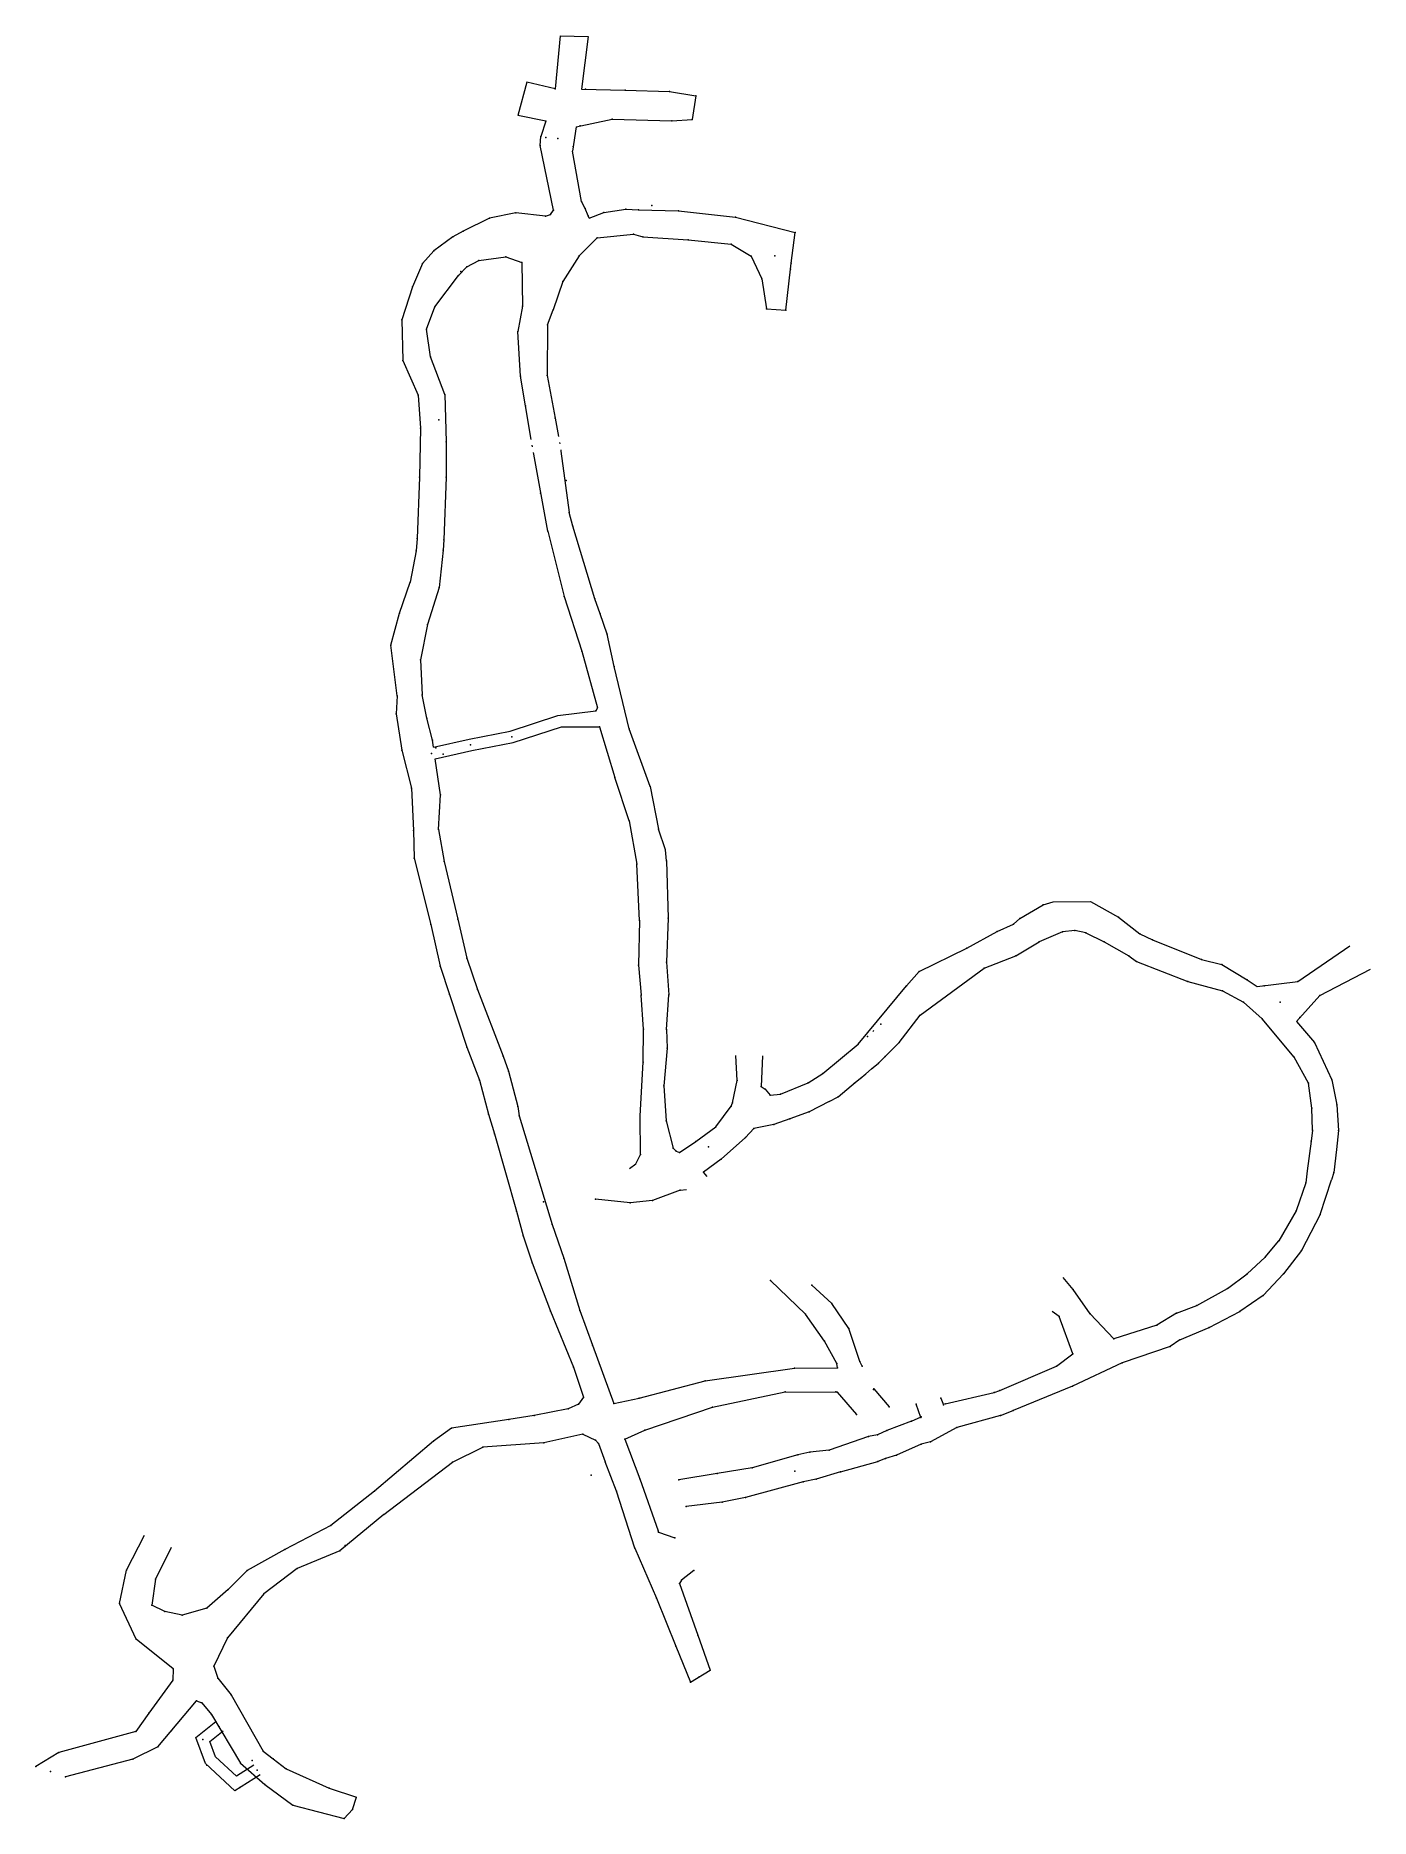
# Model space of a CAD drawing. Header units: millimetres. Extents: x 649692 to 649863, y 4147071 to 4147300.
import ezdxf

# ---------------------------------------------------------------- set-up
doc = ezdxf.new("R2010")
doc.units = ezdxf.units.MM
doc.header["$PDSIZE"] = -3
for name, color, linetype, lineweight in [('2614', 6, 'Continuous', 0), ('2630', 5, 'Continuous', 0), ('2635', 3, 'Continuous', 0), ('FERE', 5, 'Continuous', 0), ('INIT_COORD', 5, 'Continuous', 0)]:
    doc.layers.add(name, color=color, linetype=linetype, lineweight=lineweight)

msp = doc.modelspace()

# ---------------------------------------------------------------- linework, layer by layer
at = {"layer": '2614', "lineweight": 0}
for p, q in [((649746.98, 4147274.68, 2636.19), (649745.64, 4147273.97, 2636.04)), ((649750.34, 4147276.35, 2636.5), (649746.98, 4147274.68, 2636.19)), ((649745.64, 4147273.97, 2636.04), (649743.21, 4147272.16, 2635.64)), ((649741.74, 4147270.52, 2635.34), (649740.49, 4147267.55, 2635.11)), ((649743.21, 4147272.16, 2635.64), (649741.74, 4147270.52, 2635.34)), ((649746.37, 4147268.99, 2635.6), (649747.43, 4147270.09, 2635.9)), ((649747.43, 4147270.09, 2635.9), (649748.97, 4147270.93, 2636.19)), ((649748.97, 4147270.93, 2636.19), (649752.42, 4147271.37, 2636.58)), ((649743.32, 4147264.98, 2634.85), (649746.37, 4147268.99, 2635.6)), ((649740.49, 4147267.55, 2635.11), (649739.09, 4147263.34, 2634.73)), ((649739.09, 4147263.34, 2634.73), (649739.22, 4147258.12, 2634.14)), ((649742.25, 4147262.11, 2634.66), (649743.32, 4147264.98, 2634.85)), ((649742.78, 4147258.58, 2634.13), (649742.25, 4147262.11, 2634.66)), ((649739.22, 4147258.12, 2634.14), (649741.21, 4147253.67, 2633.52)), ((649744.63, 4147253.74, 2633.61), (649742.78, 4147258.58, 2634.13)), ((649741.36, 4147243.19, 2632.4), (649741.07, 4147235.31, 2630.73)), ((649744.78, 4147243.18, 2632.04), (649744.49, 4147235.15, 2630.79)), ((649740.93, 4147233.75, 2630.46), (649740.17, 4147229.73, 2630.03)), ((649741.07, 4147235.31, 2630.73), (649740.93, 4147233.75, 2630.46)), ((649744.41, 4147233.84, 2630.39), (649743.88, 4147229.05, 2629.68)), ((649744.49, 4147235.15, 2630.79), (649744.41, 4147233.84, 2630.39)), ((649738.82, 4147225.75, 2629.1), (649740.17, 4147229.73, 2630.03)), ((649743.88, 4147229.05, 2629.68), (649742.38, 4147224.32, 2628.64)), ((649737.68, 4147221.64, 2628.92), (649738.82, 4147225.75, 2629.1)), ((649742.38, 4147224.32, 2628.64), (649741.5, 4147219.77, 2627.86)), ((649738.49, 4147215.18, 2627.38), (649737.68, 4147221.64, 2628.92)), ((649741.5, 4147219.77, 2627.86), (649741.73, 4147215.31, 2627.33)), ((649742.3, 4147212.33, 2626.88), (649741.73, 4147215.31, 2627.33)), ((649738.49, 4147215.18, 2627.38), (649738.4, 4147212.86, 2626.92)), ((649738.4, 4147212.86, 2626.92), (649739.12, 4147208.21, 2626.73)), ((649743.04, 4147209.51, 2626.63), (649742.3, 4147212.33, 2626.88)), ((649743.17, 4147208.61, 2626.23), (649743.04, 4147209.51, 2626.63)), ((649739.12, 4147208.21, 2626.73), (649740.34, 4147203.35, 2625.76)), ((649744.05, 4147202.51, 2625.65), (649743.39, 4147207.12, 2625.98)), ((649740.34, 4147203.35, 2625.76), (649740.6, 4147197.92, 2625.12)), ((649743.8, 4147198.04, 2625.04), (649744.05, 4147202.51, 2625.65)), ((649740.6, 4147197.92, 2625.12), (649740.67, 4147194.39, 2624.33)), ((649743.8, 4147198.04, 2625.04), (649744.51, 4147193.95, 2624.13)), ((649744.51, 4147193.95, 2624.13), (649746.26, 4147186.58, 2622.78)), ((649744.03, 4147180.54, 2622.22), (649745.22, 4147176.94, 2621.65)), ((649745.22, 4147176.94, 2621.65), (649747.45, 4147170.16, 2620.7)), ((649747.45, 4147170.16, 2620.7), (649749.05, 4147165.97, 2619.57)), ((649749.05, 4147165.97, 2619.57), (649750.19, 4147161.61, 2619.03)), ((649750.19, 4147161.61, 2619.03), (649750.98, 4147159.06, 2618.53)), ((649750.98, 4147159.06, 2618.53), (649753.81, 4147149.19, 2617.5)), ((649753.81, 4147149.19, 2617.5), (649754.65, 4147146.01, 2617.36)), ((649754.65, 4147146.01, 2617.36), (649755.81, 4147142.56, 2617)), ((649755.81, 4147142.56, 2617), (649758.14, 4147136.36, 2616.21)), ((649703.85, 4147103.19, 2604.81), (649706.16, 4147107.68, 2604.5)), ((649709.56, 4147106.12, 2604.57), (649707.56, 4147102.06, 2604.95)), ((649707.56, 4147102.06, 2604.95), (649707.08, 4147098.72, 2605.28)), ((649716.86, 4147100.71, 2607.37), (649719.32, 4147103.18, 2607.86)), ((649776.5, 4147103.15, 2611.41), (649774.92, 4147101.93, 2611.39)), ((649721.44, 4147100.17, 2607.84), (649716.78, 4147094.55, 2608.68)), ((649708.75, 4147097.93, 2605.66), (649707.08, 4147098.72, 2605.28)), ((649708.75, 4147097.93, 2605.66), (649707.08, 4147098.72, 2605.28)), ((649710.98, 4147097.46, 2606.18), (649708.75, 4147097.93, 2605.66)), ((649710.98, 4147097.46, 2606.18), (649708.75, 4147097.93, 2605.66)), ((649716.78, 4147094.55, 2607.06), (649715.03, 4147090.91, 2606.21)), ((649715.03, 4147090.91, 2606.21), (649715.56, 4147089.36, 2606.02)), ((649709.77, 4147089.1, 2605.7), (649706.7, 4147084.91, 2605.53)), ((649715.56, 4147089.36, 2606.02), (649717.26, 4147087.25, 2605.62)), ((649707.88, 4147080.59, 2605.29), (649712.84, 4147086.49, 2606.04)), ((649712.84, 4147086.49, 2606.04), (649713.52, 4147086.23, 2605.75)), ((649707.88, 4147080.59, 2605.29), (649704.68, 4147078.99, 2604.43)), ((649695.19, 4147079.87, 2604.02), (649692.23, 4147078.08, 2603.9)), ((649704.68, 4147078.99, 2604.43), (649696.04, 4147076.74, 2604.02)), ((649718.46, 4147078.49, 2605.07), (649721.58, 4147075.75, 2604.2)), ((649721.37, 4147080.03, 2605.49), (649722.62, 4147079.05, 2604.45)), ((649722.62, 4147079.05, 2604.45), (649724.32, 4147077.77, 2603.92)), ((649721.58, 4147075.75, 2604.2), (649725.17, 4147073.11, 2603.86)), ((649729.81, 4147075.29, 2603.87), (649733.32, 4147074.14, 2603.45)), ((649732.81, 4147072.56, 2604.67), (649733.32, 4147074.14, 2604.67)), ((649725.17, 4147073.11, 2603.86), (649731.73, 4147071.42, 2603.86)), ((649731.73, 4147071.42, 2603.86), (649732.81, 4147072.56, 2604.67))]:
    msp.add_line(p, q, dxfattribs=at)
at = {"layer": '2614'}
for p, q in [((649741.21, 4147253.67, 2633.52), (649741.51, 4147249.46, 2633.27)), ((649744.63, 4147253.74, 2633.61), (649744.79, 4147247.71, 2632.83)), ((649741.51, 4147249.46, 2633.27), (649741.36, 4147243.19, 2632.4)), ((649744.79, 4147247.71, 2632.83), (649744.78, 4147243.18, 2632.04)), ((649740.67, 4147194.39, 2624.33), (649742.81, 4147185.88, 2622.79)), ((649742.81, 4147185.88, 2622.79), (649744.03, 4147180.54, 2622.22)), ((649746.26, 4147186.58, 2622.78), (649747.42, 4147181.58, 2622.1)), ((649747.42, 4147181.58, 2622.1), (649748.78, 4147177.58, 2621.49)), ((649748.78, 4147177.58, 2621.49), (649752.09, 4147169.03, 2620.23)), ((649752.09, 4147169.03, 2620.23), (649752.76, 4147167.11, 2619.69)), ((649752.76, 4147167.11, 2619.69), (649753.94, 4147162.59, 2619.04)), ((649753.94, 4147162.59, 2619.04), (649754.14, 4147161.39, 2618.75)), ((649754.14, 4147161.39, 2618.75), (649758.35, 4147147.47, 2617.47)), ((649758.35, 4147147.47, 2617.47), (649759.85, 4147143.14, 2616.57)), ((649759.85, 4147143.14, 2616.57), (649761.89, 4147136.44, 2616.06)), ((649790.77, 4147135.97, 2613.07), (649786.32, 4147140.3, 2612.76)), ((649794.17, 4147137.37, 2613.21), (649791.6, 4147139.69, 2613.07)), ((649758.14, 4147136.36, 2616.21), (649761.1, 4147129.22, 2614.95)), ((649761.89, 4147136.44, 2616.06), (649763.53, 4147132.01, 2615.15)), ((649793.22, 4147132.52, 2613.21), (649790.77, 4147135.97, 2613.07)), ((649796.33, 4147134.17, 2613.09), (649794.17, 4147137.37, 2613.21)), ((649797.73, 4147129.93, 2613.48), (649796.33, 4147134.17, 2613.09)), ((649763.53, 4147132.01, 2615.15), (649766.25, 4147124.56, 2614.13)), ((649794.8, 4147129.68, 2613.39), (649793.22, 4147132.52, 2613.21)), ((649761.1, 4147129.22, 2614.95), (649762.36, 4147125.34, 2614.91)), ((649777.96, 4147127.47, 2614.19), (649789.4, 4147129.09, 2613.73)), ((649789.4, 4147129.09, 2613.73), (649794.9, 4147129.11, 2613.54)), ((649794.9, 4147129.11, 2613.54), (649794.8, 4147129.68, 2613.39)), ((649798.06, 4147129.31, 2613.69), (649797.73, 4147129.93, 2613.48)), ((649769.49, 4147125.24, 2614.19), (649777.96, 4147127.47, 2614.19)), ((649799.52, 4147126.41, 2613.47), (649801.51, 4147124.12, 2613.45)), ((649761.71, 4147124.47, 2614.26), (649760.4, 4147123.85, 2614)), ((649762.36, 4147125.34, 2614.91), (649761.71, 4147124.47, 2614.26)), ((649766.25, 4147124.56, 2614.13), (649769.49, 4147125.24, 2614.19)), ((649770.23, 4147121.14, 2613.97), (649778.87, 4147124.06, 2614.42)), ((649778.87, 4147124.06, 2614.42), (649788.2, 4147126.05, 2613.88)), ((649788.2, 4147126.05, 2613.88), (649794.85, 4147126, 2613.49)), ((649794.85, 4147126, 2613.49), (649797.33, 4147123.16, 2613.63)), ((649752.82, 4147122.51, 2613.36), (649745.46, 4147121.41, 2612.83)), ((649756.04, 4147123.01, 2613.67), (649752.82, 4147122.51, 2613.36)), ((649760.4, 4147123.85, 2614), (649756.04, 4147123.01, 2613.67)), ((649743.17, 4147119.73, 2612), (649735.63, 4147113.33, 2610.46)), ((649745.46, 4147121.41, 2612.83), (649743.17, 4147119.73, 2612)), ((649757.27, 4147119.53, 2613.74), (649749.49, 4147118.97, 2612.66)), ((649762.3, 4147120.6, 2614.11), (649757.27, 4147119.53, 2613.74)), ((649762.3, 4147120.6, 2614.11), (649763.89, 4147119.85, 2614.17)), ((649763.89, 4147119.85, 2614.17), (649764.27, 4147119.42, 2613.77)), ((649764.27, 4147119.42, 2613.77), (649765.16, 4147117.09, 2613.54)), ((649767.67, 4147119.99, 2613.23), (649770.23, 4147121.14, 2613.97)), ((649767.67, 4147119.99, 2613.23), (649769.59, 4147114.9, 2613.07)), ((649745.6, 4147117.03, 2612.09), (649749.49, 4147118.97, 2612.66)), ((649766.59, 4147113.32, 2613.17), (649765.16, 4147117.09, 2613.54)), ((649736.79, 4147110.32, 2610.37), (649745.6, 4147117.03, 2612.09)), ((649769.59, 4147114.9, 2613.07), (649771.92, 4147108.26, 2611.87)), ((649735.63, 4147113.33, 2610.46), (649730.01, 4147108.92, 2609.64)), ((649768.94, 4147106.01, 2611.75), (649766.59, 4147113.32, 2613.17)), ((649736.79, 4147110.32, 2610.37), (649731.15, 4147105.68, 2609.89)), ((649730.01, 4147108.92, 2609.64), (649724.13, 4147105.85, 2609.39)), ((649771.92, 4147108.26, 2611.87), (649771.98, 4147108.08, 2611.64)), ((649771.98, 4147108.08, 2611.64), (649774.04, 4147107.33, 2611.64)), ((649724.13, 4147105.85, 2609.39), (649719.32, 4147103.18, 2607.86)), ((649731.15, 4147105.68, 2609.89), (649725.7, 4147103.41, 2609.05)), ((649768.94, 4147106.01, 2611.75), (649771.72, 4147099.61, 2610.69)), ((649725.7, 4147103.41, 2609.05), (649721.44, 4147100.17, 2607.84)), ((649702.97, 4147098.94, 2605.24), (649703.85, 4147103.19, 2604.81)), ((649774.92, 4147101.93, 2611.39), (649774.67, 4147101.49, 2610.79)), ((649774.67, 4147101.49, 2610.79), (649777.02, 4147094.86, 2610.1)), ((649705.09, 4147094.38, 2605.58), (649702.97, 4147098.94, 2605.24)), ((649716.86, 4147100.71, 2607.37), (649714.13, 4147098.35, 2606.94)), ((649771.72, 4147099.61, 2610.69), (649774.2, 4147093.46, 2610.5)), ((649714.13, 4147098.35, 2606.94), (649710.98, 4147097.46, 2606.18)), ((649709.82, 4147090.59, 2605.92), (649705.09, 4147094.38, 2605.58)), ((649777.02, 4147094.86, 2610.1), (649778.59, 4147090.42, 2610.1)), ((649774.2, 4147093.46, 2610.5), (649776.05, 4147088.86, 2610.5)), ((649709.82, 4147090.59, 2605.92), (649709.77, 4147089.1, 2605.7)), ((649709.82, 4147090.59, 2605.92), (649709.77, 4147089.1, 2605.7)), ((649776.05, 4147088.86, 2610.5), (649778.59, 4147090.42, 2610.1)), ((649713.52, 4147086.23, 2605.75), (649714.72, 4147084.74, 2605.99)), ((649717.26, 4147087.25, 2605.62), (649721.37, 4147080.03, 2605.49)), ((649706.7, 4147084.91, 2605.53), (649705.04, 4147082.54, 2605.53)), ((649714.72, 4147084.74, 2605.99), (649718.46, 4147078.49, 2605.07)), ((649705.04, 4147082.54, 2605.53), (649695.19, 4147079.87, 2604.02)), ((649724.32, 4147077.77, 2603.92), (649729.81, 4147075.29, 2603.87))]:
    msp.add_line(p, q, dxfattribs=at)
at = {"layer": '2614', "lineweight": 0}
for p in [(649746.98, 4147274.68, 2636.19), (649745.64, 4147273.97, 2636.04), (649741.74, 4147270.52, 2635.34), (649743.21, 4147272.16, 2635.64), (649747.43, 4147270.09, 2635.9), (649748.97, 4147270.93, 2636.19), (649746.37, 4147268.99, 2635.6), (649746.68, 4147269.51, 2635.72), (649740.49, 4147267.55, 2635.11), (649739.09, 4147263.34, 2634.73), (649743.32, 4147264.98, 2634.85), (649742.25, 4147262.11, 2634.66), (649739.22, 4147258.12, 2634.14), (649742.78, 4147258.58, 2634.13), (649741.21, 4147253.67, 2633.52), (649744.63, 4147253.74, 2633.61), (649741.51, 4147249.46, 2633.27), (649741.51, 4147249.46, 2633.27), (649741.51, 4147249.46, 2633.27), (649743.84, 4147250.51, 2634.65), (649744.79, 4147247.71, 2632.83), (649744.79, 4147247.71, 2632.83), (649744.79, 4147247.71, 2632.83), (649741.36, 4147243.19, 2632.4), (649744.78, 4147243.18, 2632.04), (649740.93, 4147233.75, 2630.46), (649741.07, 4147235.31, 2630.73), (649744.41, 4147233.84, 2630.39), (649744.49, 4147235.15, 2630.79), (649740.17, 4147229.73, 2630.03), (649743.88, 4147229.05, 2629.68), (649738.82, 4147225.75, 2629.1), (649742.38, 4147224.32, 2628.64), (649737.68, 4147221.64, 2628.92), (649741.5, 4147219.77, 2627.86), (649741.73, 4147215.31, 2627.33), (649738.49, 4147215.18, 2627.38), (649738.4, 4147212.86, 2626.92), (649742.3, 4147212.33, 2626.88), (649743.04, 4147209.51, 2626.63), (649739.12, 4147208.21, 2626.73), (649740.34, 4147203.35, 2625.76), (649744.05, 4147202.51, 2625.65), (649740.6, 4147197.92, 2625.12), (649743.8, 4147198.04, 2625.04), (649740.67, 4147194.39, 2624.33), (649740.67, 4147194.39, 2624.33), (649744.51, 4147193.95, 2624.13), (649742.81, 4147185.88, 2622.79), (649742.81, 4147185.88, 2622.79), (649742.81, 4147185.88, 2622.79), (649746.26, 4147186.58, 2622.78), (649746.26, 4147186.58, 2622.78), (649747.42, 4147181.58, 2622.1), (649747.42, 4147181.58, 2622.1), (649747.42, 4147181.58, 2622.1), (649744.03, 4147180.54, 2622.22), (649745.22, 4147176.94, 2621.65), (649748.78, 4147177.58, 2621.49), (649748.78, 4147177.58, 2621.49), (649747.45, 4147170.16, 2620.7), (649752.09, 4147169.03, 2620.23), (649752.09, 4147169.03, 2620.23), (649752.09, 4147169.03, 2620.23), (649749.05, 4147165.97, 2619.57), (649752.76, 4147167.11, 2619.69), (649752.76, 4147167.11, 2619.69), (649752.76, 4147167.11, 2619.69), (649750.19, 4147161.61, 2619.03), (649753.94, 4147162.59, 2619.04), (649753.94, 4147162.59, 2619.04), (649753.94, 4147162.59, 2619.04), (649754.14, 4147161.39, 2618.75), (649754.14, 4147161.39, 2618.75), (649754.14, 4147161.39, 2618.75), (649750.98, 4147159.06, 2618.53), (649753.81, 4147149.19, 2617.5), (649757.26, 4147150.39, 2617.61), (649757.26, 4147150.39, 2617.61), (649757.26, 4147150.39, 2617.61), (649758.35, 4147147.47, 2617.47), (649758.35, 4147147.47, 2617.47), (649758.35, 4147147.47, 2617.47), (649754.65, 4147146.01, 2617.36), (649755.81, 4147142.56, 2617), (649759.85, 4147143.14, 2616.57), (649759.85, 4147143.14, 2616.57), (649759.85, 4147143.14, 2616.57), (649786.32, 4147140.3, 2612.76), (649791.6, 4147139.69, 2613.07), (649791.6, 4147139.69, 2613.07), (649758.14, 4147136.36, 2616.21), (649758.14, 4147136.36, 2616.21), (649761.89, 4147136.44, 2616.06), (649761.89, 4147136.44, 2616.06), (649761.89, 4147136.44, 2616.06), (649790.77, 4147135.97, 2613.07), (649794.17, 4147137.37, 2613.21), (649794.17, 4147137.37, 2613.21), (649794.17, 4147137.37, 2613.21), (649796.33, 4147134.17, 2613.09), (649763.53, 4147132.01, 2615.15), (649763.53, 4147132.01, 2615.15), (649763.53, 4147132.01, 2615.15), (649793.22, 4147132.52, 2613.21), (649793.22, 4147132.52, 2613.21), (649793.22, 4147132.52, 2613.21), (649761.1, 4147129.22, 2614.95), (649761.1, 4147129.22, 2614.95), (649761.1, 4147129.22, 2614.95), (649789.4, 4147129.09, 2613.73), (649789.4, 4147129.09, 2613.73), (649794.8, 4147129.68, 2613.39), (649794.9, 4147129.11, 2613.54), (649794.9, 4147129.11, 2613.54), (649797.73, 4147129.93, 2613.48), (649798.06, 4147129.31, 2613.69), (649777.96, 4147127.47, 2614.19), (649777.96, 4147127.47, 2614.19), (649777.96, 4147127.47, 2614.19), (649799.49, 4147126.33, 2613.5), (649799.49, 4147126.33, 2613.5), (649799.52, 4147126.41, 2613.47), (649761.71, 4147124.47, 2614.26), (649761.71, 4147124.47, 2614.26), (649761.71, 4147124.47, 2614.26), (649762.36, 4147125.34, 2614.91), (649762.36, 4147125.32, 2614.91), (649766.25, 4147124.56, 2614.13), (649766.25, 4147124.56, 2614.13), (649766.25, 4147124.56, 2614.75), (649769.49, 4147125.24, 2614.19), (649769.49, 4147125.24, 2614.19), (649769.49, 4147125.24, 2614.19), (649778.87, 4147124.06, 2614.42), (649788.2, 4147126.05, 2613.88), (649788.2, 4147126.05, 2613.88), (649788.2, 4147126.05, 2613.88), (649794.66, 4147126.06, 2613.66), (649794.66, 4147126.06, 2613.67), (649794.85, 4147126, 2613.49), (649794.85, 4147126, 2613.49), (649801.51, 4147124.12, 2613.45), (649801.51, 4147124.12, 2613.45), (649752.82, 4147122.51, 2613.36), (649752.82, 4147122.51, 2613.36), (649752.82, 4147122.51, 2613.36), (649756.04, 4147123.01, 2613.67), (649756.04, 4147123.01, 2613.67), (649756.04, 4147123.01, 2613.67), (649760.4, 4147123.85, 2614), (649760.4, 4147123.85, 2614), (649760.4, 4147123.85, 2614), (649797.33, 4147123.16, 2613.63), (649797.33, 4147123.16, 2613.63), (649797.33, 4147123.16, 2613.63), (649743.17, 4147119.73, 2612), (649743.17, 4147119.73, 2612), (649743.17, 4147119.73, 2612), (649745.46, 4147121.41, 2612.83), (649745.46, 4147121.41, 2612.83), (649745.46, 4147121.41, 2612.83), (649757.27, 4147119.53, 2613.74), (649757.27, 4147119.53, 2613.74), (649757.27, 4147119.53, 2613.74), (649762.3, 4147120.6, 2614.11), (649762.3, 4147120.6, 2614.11), (649762.3, 4147120.6, 2614.11), (649763.89, 4147119.85, 2614.17), (649763.89, 4147119.85, 2614.17), (649763.89, 4147119.85, 2614.17), (649764.27, 4147119.42, 2613.77), (649764.27, 4147119.42, 2613.77), (649764.27, 4147119.42, 2613.77), (649767.67, 4147119.99, 2613.57), (649767.67, 4147119.99, 2613.57), (649767.67, 4147119.99, 2613.23), (649770.23, 4147121.14, 2613.97), (649770.23, 4147121.14, 2613.97), (649770.23, 4147121.14, 2613.97), (649749.49, 4147118.97, 2612.66), (649749.49, 4147118.97, 2612.66), (649749.49, 4147118.97, 2612.66), (649765.16, 4147117.09, 2613.54), (649765.16, 4147117.09, 2613.54), (649745.6, 4147117.03, 2612.09), (649745.6, 4147117.03, 2612.09), (649745.6, 4147117.03, 2612.09), (649763.35, 4147115.36, 2614.33), (649769.59, 4147114.9, 2613.07), (649769.59, 4147114.9, 2613.07), (649769.59, 4147114.9, 2613.07), (649735.63, 4147113.33, 2610.46), (649735.63, 4147113.33, 2610.46), (649735.63, 4147113.33, 2610.46), (649766.59, 4147113.32, 2613.17), (649736.79, 4147110.32, 2610.37), (649736.79, 4147110.32, 2610.37), (649736.79, 4147110.32, 2610.37), (649730.01, 4147108.92, 2609.68), (649730.01, 4147108.92, 2609.64), (649730.01, 4147108.92, 2609.64), (649771.92, 4147108.26, 2611.87), (649771.92, 4147108.26, 2611.87), (649771.98, 4147108.08, 2611.64), (649771.98, 4147108.08, 2611.64), (649724.13, 4147105.85, 2609.39), (649724.13, 4147105.85, 2609.39), (649724.13, 4147105.85, 2609.39), (649731.15, 4147105.68, 2609.89), (649731.84, 4147106.35, 2609.43), (649731.84, 4147106.35, 2609.43), (649768.94, 4147106.01, 2611.75), (649768.94, 4147106.01, 2611.75), (649768.94, 4147106.01, 2611.75), (649774.04, 4147107.33, 2611.64), (649774.04, 4147107.33, 2611.64), (649725.7, 4147103.41, 2609.05), (649725.7, 4147103.41, 2609.05), (649725.7, 4147103.41, 2609.05), (649703.85, 4147103.19, 2604.81), (649707.56, 4147102.06, 2604.95), (649719.32, 4147103.18, 2607.86), (649719.32, 4147103.18, 2607.86), (649774.67, 4147101.49, 2610.79), (649774.67, 4147101.49, 2610.79), (649774.92, 4147101.93, 2611.39), (649776.5, 4147103.15, 2611.41), (649702.97, 4147098.94, 2605.24), (649716.86, 4147100.71, 2607.37), (649721.44, 4147100.17, 2607.84), (649721.44, 4147100.17, 2607.84), (649771.72, 4147099.61, 2610.69), (649771.72, 4147099.61, 2610.69), (649771.72, 4147099.61, 2610.69), (649707.08, 4147098.72, 2605.28), (649708.75, 4147097.93, 2605.66), (649708.75, 4147097.93, 2605.66), (649710.98, 4147097.46, 2606.18), (649714.13, 4147098.35, 2606.94), (649714.13, 4147098.35, 2606.94), (649714.13, 4147098.35, 2606.94), (649705.09, 4147094.38, 2605.58), (649716.78, 4147094.55, 2607.06), (649777.02, 4147094.86, 2610.1), (649774.2, 4147093.46, 2610.5), (649709.82, 4147090.59, 2605.92), (649709.82, 4147090.59, 2605.92), (649709.82, 4147090.59, 2605.92), (649715.03, 4147090.91, 2606.21), (649778.59, 4147090.42, 2610.1), (649709.77, 4147089.1, 2605.7), (649709.77, 4147089.1, 2605.7), (649709.77, 4147089.1, 2605.7), (649715.56, 4147089.36, 2606.02), (649776.05, 4147088.86, 2610.5), (649777.18, 4147089.54, 2609.22), (649712.84, 4147086.49, 2606.04), (649713.52, 4147086.23, 2605.75), (649717.26, 4147087.25, 2605.62), (649717.26, 4147087.25, 2605.62), (649706.7, 4147084.91, 2605.53), (649714.72, 4147084.74, 2605.99), (649714.72, 4147084.74, 2605.99), (649714.72, 4147084.74, 2605.99), (649705.04, 4147082.54, 2605.53), (649707.88, 4147080.59, 2605.29), (649709.63, 4147082.69, 2606.69), (649695.19, 4147079.87, 2604.02), (649704.68, 4147078.99, 2604.43), (649718.46, 4147078.49, 2605.07), (649718.46, 4147078.49, 2605.07), (649719.94, 4147078.84, 2605.3), (649719.94, 4147078.84, 2605.3), (649721.37, 4147080.03, 2605.49), (649722.62, 4147079.05, 2604.45), (649692.23, 4147078.08, 2603.9), (649696.04, 4147076.74, 2604.02), (649724.32, 4147077.77, 2603.92), (649721.58, 4147075.75, 2604.2), (649729.81, 4147075.29, 2603.87), (649725.17, 4147073.11, 2603.86), (649731.73, 4147071.42, 2603.86), (649732.81, 4147072.56, 2604.67)]:
    msp.add_point(p, dxfattribs=at)
at = {"layer": '2630', "lineweight": 0}
for p, q in [((649818.24, 4147186.67, 2645.1), (649821.23, 4147188.39, 2644.19)), ((649821.23, 4147188.39, 2644.19), (649822.48, 4147188.81, 2644.16)), ((649822.48, 4147188.81, 2644.16), (649827.27, 4147188.83, 2643.64)), ((649827.27, 4147188.83, 2643.64), (649830.86, 4147186.83, 2643.32)), ((649815.32, 4147184.99, 2645.54), (649817.43, 4147185.95, 2645.08)), ((649817.43, 4147185.95, 2645.08), (649818.24, 4147186.67, 2645.1)), ((649830.86, 4147186.83, 2643.32), (649833.59, 4147184.7, 2643)), ((649811.43, 4147182.84, 2646.19), (649815.32, 4147184.99, 2645.54)), ((649823.68, 4147184.94, 2643.99), (649820.69, 4147183.66, 2644.75)), ((649825.27, 4147185.11, 2643.67), (649823.68, 4147184.94, 2643.99)), ((649826.68, 4147184.81, 2643.62), (649825.27, 4147185.11, 2643.67)), ((649826.68, 4147184.81, 2643.62), (649829.03, 4147183.68, 2643.55)), ((649829.03, 4147183.68, 2643.55), (649832.18, 4147181.89, 2642.87)), ((649833.59, 4147184.7, 2643), (649835.23, 4147183.91, 2642.02)), ((649835.23, 4147183.91, 2642.02), (649841.47, 4147181.39, 2642.02)), ((649832.18, 4147181.89, 2642.87), (649833.18, 4147181.16, 2642.02)), ((649833.18, 4147181.16, 2642.02), (649839.73, 4147178.57, 2642.09)), ((649841.47, 4147181.39, 2642.02), (649844.11, 4147180.77, 2642.05)), ((649853.84, 4147178.57, 2642.1), (649860.49, 4147183.14, 2642.36)), ((649844.11, 4147180.77, 2641.73), (649847.35, 4147178.81, 2641.62)), ((649847.35, 4147178.81, 2641.62), (649848.62, 4147177.94, 2641.59)), ((649856.66, 4147176.78, 2642.09), (649863.11, 4147180.15, 2641.05)), ((649839.73, 4147178.57, 2642.09), (649844.17, 4147177.4, 2641.97)), ((649844.17, 4147177.4, 2641.97), (649846.85, 4147175.93, 2641.48)), ((649848.62, 4147177.94, 2641.59), (649853.84, 4147178.57, 2642.1)), ((649853.65, 4147173.48, 2641.35), (649856.66, 4147176.78, 2642.09)), ((649849.25, 4147173.81, 2641.42), (649846.85, 4147175.93, 2641.48)), ((649799.41, 4147172.2, 2649.56), (649799.55, 4147172.33, 2649.5)), ((649853.36, 4147168.9, 2641.12), (649849.25, 4147173.81, 2641.42)), ((649853.65, 4147173.48, 2641.35), (649855.97, 4147170.76, 2641.14)), ((649793.03, 4147166.82, 2651.09), (649797.55, 4147170.55, 2650.64)), ((649855.97, 4147170.76, 2641.14), (649858.19, 4147165.98, 2641.25)), ((649782.05, 4147165.91, 2652.24), (649781.86, 4147169.11, 2651.77)), ((649785.3, 4147169.08, 2651.8), (649785.11, 4147165.14, 2652.44)), ((649799.24, 4147167.39, 2649.56), (649799.39, 4147167.52, 2649.5)), ((649855.21, 4147165.56, 2641.23), (649853.36, 4147168.9, 2641.12)), ((649781.46, 4147163.06, 2652.34), (649782.05, 4147165.91, 2652.24)), ((649785.11, 4147165.14, 2652.44), (649785.64, 4147164.81, 2652.46)), ((649787.59, 4147164.14, 2652), (649791.15, 4147165.63, 2651.48)), ((649791.15, 4147165.63, 2651.48), (649793.03, 4147166.82, 2651.09)), ((649797.06, 4147165.56, 2649.56), (649797.21, 4147165.69, 2649.5)), ((649797.78, 4147166.17, 2649.56), (649797.94, 4147166.3, 2649.5)), ((649798.51, 4147166.78, 2649.56), (649798.66, 4147166.91, 2649.5)), ((649855.6, 4147162.38, 2641.06), (649855.21, 4147165.56, 2641.23)), ((649858.19, 4147165.98, 2641.25), (649858.83, 4147162.8, 2641.11)), ((649781.29, 4147162.61, 2652.27), (649781.46, 4147163.06, 2652.34)), ((649785.64, 4147164.81, 2652.46), (649786.26, 4147164.02, 2652.1)), ((649786.26, 4147164.02, 2652.1), (649787.59, 4147164.14, 2652)), ((649793.84, 4147163.22, 2651.52), (649791.26, 4147161.89, 2651.76)), ((649858.83, 4147162.8, 2641.11), (649859.04, 4147159.51, 2641.09)), ((649779.29, 4147159.97, 2652.87), (649781.29, 4147162.61, 2652.27)), ((649788.8, 4147161, 2651.95), (649786.75, 4147160.28, 2652.27)), ((649791.26, 4147161.89, 2651.76), (649788.8, 4147161, 2651.95)), ((649855.7, 4147159.57, 2641.16), (649855.6, 4147162.38, 2641.06)), ((649776.75, 4147158.08, 2653.35), (649779.29, 4147159.97, 2652.87)), ((649783.11, 4147158.63, 2653.18), (649780, 4147155.83, 2653.33)), ((649786.75, 4147160.28, 2652.27), (649784.19, 4147159.76, 2652.42)), ((649855.7, 4147159.57, 2641.16), (649855.51, 4147158.14, 2641.09)), ((649859.04, 4147159.51, 2641.09), (649858.77, 4147157.09, 2641.07)), ((649774.65, 4147156.68, 2653.31), (649776.75, 4147158.08, 2653.35)), ((649780, 4147155.83, 2653.33), (649777.72, 4147154.16, 2653.37)), ((649778.21, 4147153.6, 2653.43), (649777.72, 4147154.16, 2653.37)), ((649855.03, 4147154.36, 2640.92), (649854.83, 4147152.79, 2640.85)), ((649774.73, 4147151.86, 2653.31), (649771.19, 4147150.55, 2653.37)), ((649774.73, 4147151.86, 2653.31), (649775.56, 4147151.94, 2653.45)), ((649854.83, 4147152.79, 2640.85), (649853.61, 4147149.2, 2640.85)), ((649856.7, 4147148.75, 2640.78), (649858.14, 4147153.21, 2641)), ((649858.14, 4147153.21, 2649.56), (649858.14, 4147153.21, 2649.5)), ((649768.36, 4147150.23, 2653.53), (649763.89, 4147150.7, 2653.53)), ((649771.19, 4147150.55, 2653.37), (649768.36, 4147150.23, 2653.53)), ((649853.61, 4147149.2, 2640.85), (649851.41, 4147145.38, 2640.57)), ((649856.7, 4147148.75, 2640.78), (649854.3, 4147144.15, 2640.59)), ((649849.66, 4147143.28, 2640.38), (649851.41, 4147145.38, 2640.57)), ((649847.34, 4147141.16, 2640.44), (649849.66, 4147143.28, 2640.38)), ((649854.3, 4147144.15, 2640.59), (649852.01, 4147141.15, 2640.64)), ((649825.07, 4147139.14, 2638.97), (649823.76, 4147140.67, 2639.06)), ((649844.83, 4147139.29, 2640.25), (649847.34, 4147141.16, 2640.44)), ((649852.01, 4147141.15, 2640.64), (649849.39, 4147138.39, 2640.67)), ((649827.23, 4147136.03, 2638.81), (649825.07, 4147139.14, 2638.97)), ((649840.88, 4147137.08, 2640.26), (649844.83, 4147139.29, 2640.25)), ((649849.39, 4147138.39, 2640.67), (649846.38, 4147136.32, 2640.34)), ((649823.26, 4147135.69, 2638.71), (649822.38, 4147136.32, 2638.84)), ((649825.03, 4147130.91, 2638.42), (649823.26, 4147135.69, 2638.71)), ((649838.29, 4147136.12, 2639.6), (649840.88, 4147137.08, 2640.26)), ((649842.47, 4147134.26, 2640.4), (649846.38, 4147136.32, 2640.34)), ((649838.71, 4147132.71, 2639.42), (649842.47, 4147134.26, 2640.4)), ((649822.94, 4147129.35, 2637.95), (649825.03, 4147130.91, 2638.42)), ((649815.69, 4147126.23, 2638.55), (649822.94, 4147129.35, 2637.95)), ((649831.34, 4147129.75, 2638.82), (649824.98, 4147126.78, 2638.27)), ((649814.94, 4147125.95, 2637.22), (649815.69, 4147126.23, 2638.55)), ((649824.98, 4147126.78, 2638.27), (649817.38, 4147123.65, 2638.93)), ((649805.55, 4147122.75, 2635.88), (649804.98, 4147124.45, 2636.04)), ((649808.1, 4147125.25, 2636.29), (649808.47, 4147124.39, 2636.18)), ((649808.66, 4147124.51, 2636.27), (649814.94, 4147125.95, 2637.22)), ((649804.37, 4147122.27, 2636.34), (649801.22, 4147121.11, 2635.91)), ((649804.37, 4147122.27, 2636.34), (649805.61, 4147122.84, 2636.2)), ((649815.76, 4147123.03, 2637.25), (649810.17, 4147121.48, 2636.43)), ((649815.76, 4147123.03, 2637.25), (649817.38, 4147123.65, 2638.93)), ((649798.87, 4147120.33, 2635.58), (649793.8, 4147118.58, 2635.61)), ((649800.02, 4147120.53, 2636.3), (649798.87, 4147120.33, 2635.58)), ((649801.22, 4147121.11, 2635.91), (649800.02, 4147120.53, 2636.3)), ((649805.59, 4147119.33, 2636.39), (649802.46, 4147117.94, 2635.94)), ((649789.8, 4147117.98, 2635.06), (649783.96, 4147116.3, 2634.57)), ((649795.26, 4147115.8, 2635.53), (649800.06, 4147117.12, 2635.71)), ((649801.04, 4147117.51, 2636.02), (649800.06, 4147117.12, 2635.71)), ((649802.46, 4147117.94, 2635.94), (649801.04, 4147117.51, 2636.02)), ((649779.5, 4147115.58, 2636.12), (649774.58, 4147114.79, 2634.05)), ((649783.96, 4147116.3, 2634.57), (649779.5, 4147115.58, 2636.12)), ((649783.11, 4147112.53, 2634.53), (649780.11, 4147111.93, 2634.83)), ((649790.48, 4147114.5, 2635.02), (649783.11, 4147112.53, 2634.53)), ((649780.11, 4147111.93, 2634.83), (649775.52, 4147111.34, 2633.26))]:
    msp.add_line(p, q, dxfattribs=at)
at = {"layer": '2630'}
for p, q in [((649817.72, 4147181.88, 2645.42), (649820.69, 4147183.66, 2644.75)), ((649805.33, 4147179.88, 2644.08), (649811.43, 4147182.84, 2646.19)), ((649813.66, 4147180.3, 2645.99), (649817.72, 4147181.88, 2645.42)), ((649803.74, 4147178.04, 2648.42), (649805.33, 4147179.88, 2644.08)), ((649805.49, 4147174.27, 2648.44), (649813.66, 4147180.3, 2645.99)), ((649797.55, 4147170.55, 2650.33), (649803.74, 4147178.04, 2648.42)), ((649802.78, 4147170.77, 2649.9), (649805.49, 4147174.27, 2648.44)), ((649800.99, 4147168.97, 2650.32), (649802.78, 4147170.77, 2649.9)), ((649798.51, 4147166.78, 2649.56), (649799.24, 4147167.39, 2649.56)), ((649799.24, 4147167.39, 2649.56), (649800.13, 4147168.15, 2650.54)), ((649800.13, 4147168.15, 2650.54), (649800.99, 4147168.97, 2650.32)), ((649794.97, 4147163.8, 2650.96), (649797.21, 4147165.69, 2649.5)), ((649797.21, 4147165.69, 2649.5), (649797.78, 4147166.17, 2649.56)), ((649797.78, 4147166.17, 2649.56), (649798.51, 4147166.78, 2649.56)), ((649793.84, 4147163.22, 2651.52), (649794.97, 4147163.8, 2650.96)), ((649784.19, 4147159.76, 2652.42), (649783.11, 4147158.63, 2653.18)), ((649855.51, 4147158.14, 2641.09), (649855.03, 4147154.36, 2640.92)), ((649858.77, 4147157.09, 2641.07), (649858.43, 4147154.12, 2641.04)), ((649858.43, 4147154.12, 2641.04), (649858.14, 4147153.21, 2649.5)), ((649830.26, 4147132.83, 2638.93), (649827.23, 4147136.03, 2638.81)), ((649838.29, 4147136.12, 2639.6), (649835.79, 4147134.58, 2639.28)), ((649835.79, 4147134.58, 2639.28), (649830.26, 4147132.83, 2638.93)), ((649837.5, 4147131.85, 2639.39), (649831.34, 4147129.75, 2638.82)), ((649838.71, 4147132.71, 2639.42), (649837.5, 4147131.85, 2639.39)), ((649806.78, 4147119.64, 2636.21), (649805.59, 4147119.33, 2636.39)), ((649810.17, 4147121.48, 2636.43), (649806.78, 4147119.64, 2636.21)), ((649791.35, 4147118.31, 2635), (649789.8, 4147117.98, 2635.06)), ((649793.8, 4147118.58, 2635.61), (649791.35, 4147118.31, 2635)), ((649792.15, 4147114.86, 2635.28), (649790.48, 4147114.5, 2635.02)), ((649795.26, 4147115.8, 2635.53), (649792.15, 4147114.86, 2635.28))]:
    msp.add_line(p, q, dxfattribs=at)
at = {"layer": '2630', "lineweight": 0}
for p in [(649821.23, 4147188.39, 2644.19), (649817.43, 4147185.95, 2645.08), (649818.24, 4147186.67, 2645.1), (649830.86, 4147186.83, 2643.32), (649815.32, 4147184.99, 2645.54), (649820.69, 4147183.66, 2644.75), (649820.69, 4147183.66, 2644.75), (649823.68, 4147184.94, 2643.99), (649825.27, 4147185.11, 2643.67), (649826.68, 4147184.81, 2643.62), (649829.03, 4147183.68, 2643.55), (649833.59, 4147184.7, 2643), (649835.23, 4147183.91, 2642.02), (649811.43, 4147182.84, 2646.19), (649811.43, 4147182.84, 2646.19), (649817.72, 4147181.88, 2645.42), (649817.72, 4147181.88, 2645.42), (649817.72, 4147181.88, 2645.42), (649832.18, 4147181.89, 2642.87), (649833.18, 4147181.16, 2642.02), (649841.47, 4147181.39, 2641.73), (649805.33, 4147179.88, 2644.08), (649813.66, 4147180.3, 2645.99), (649813.66, 4147180.3, 2645.99), (649813.66, 4147180.3, 2645.99), (649844.11, 4147180.77, 2641.73), (649847.35, 4147178.81, 2641.62), (649803.74, 4147178.04, 2648.42), (649803.74, 4147178.04, 2648.42), (649803.74, 4147178.04, 2648.42), (649839.73, 4147178.57, 2642.09), (649844.17, 4147177.4, 2641.97), (649849.53, 4147178.05, 2641.68), (649853.84, 4147178.57, 2642.1), (649856.66, 4147176.78, 2642.09), (649805.49, 4147174.27, 2648.44), (649805.49, 4147174.27, 2648.44), (649805.49, 4147174.27, 2648.44), (649846.85, 4147175.93, 2641.48), (649851.55, 4147175.93, 2641.54), (649800.42, 4147173.13, 2649.83), (649800.42, 4147173.13, 2649.83), (649800.42, 4147173.13, 2649.83), (649849.25, 4147173.81, 2641.42), (649854.09, 4147173.97, 2642.18), (649797.55, 4147170.55, 2650.64), (649797.55, 4147170.55, 2650.33), (649798.71, 4147171.55, 2650.14), (649798.71, 4147171.55, 2650.14), (649798.71, 4147171.55, 2650.14), (649802.78, 4147170.77, 2649.9), (649802.78, 4147170.77, 2649.9), (649802.78, 4147170.77, 2649.9), (649855.97, 4147170.76, 2641.14), (649800.13, 4147168.15, 2650.54), (649800.13, 4147168.15, 2650.54), (649800.13, 4147168.15, 2650.54), (649800.99, 4147168.97, 2650.32), (649800.99, 4147168.97, 2650.32), (649800.99, 4147168.97, 2650.32), (649853.36, 4147168.9, 2641.12), (649782.05, 4147165.91, 2652.24), (649785.11, 4147165.14, 2652.44), (649791.15, 4147165.63, 2651.48), (649793.03, 4147166.82, 2651.09), (649797.06, 4147165.56, 2650.71), (649855.21, 4147165.56, 2641.23), (649858.19, 4147165.98, 2641.25), (649781.46, 4147163.06, 2652.34), (649785.64, 4147164.81, 2652.46), (649786.26, 4147164.02, 2652.1), (649787.59, 4147164.14, 2652), (649794.97, 4147163.8, 2650.96), (649858.83, 4147162.8, 2641.11), (649781.29, 4147162.61, 2652.27), (649788.8, 4147161, 2651.95), (649791.26, 4147161.89, 2651.76), (649855.6, 4147162.38, 2641.06), (649779.29, 4147159.97, 2652.87), (649783.11, 4147158.63, 2653.18), (649784.19, 4147159.76, 2652.42), (649786.75, 4147160.28, 2652.27), (649855.51, 4147158.14, 2641.09), (649855.7, 4147159.57, 2641.16), (649859.04, 4147159.51, 2641.09), (649774.24, 4147156.85, 2653.31), (649774.65, 4147156.68, 2653.31), (649776.75, 4147158.08, 2653.35), (649778.37, 4147157.4, 2652.95), (649777.72, 4147154.16, 2653.37), (649780, 4147155.83, 2653.33), (649858.43, 4147154.12, 2641.04), (649858.43, 4147154.12, 2641.04), (649858.43, 4147154.12, 2641.04), (649774.73, 4147151.86, 2653.31), (649854.83, 4147152.79, 2640.85), (649763.89, 4147150.7, 2653.53), (649768.36, 4147150.23, 2653.53), (649771.19, 4147150.55, 2653.37), (649853.61, 4147149.2, 2640.85), (649856.7, 4147148.75, 2640.78), (649851.41, 4147145.38, 2640.57), (649849.66, 4147143.28, 2640.38), (649854.3, 4147144.15, 2640.59), (649847.34, 4147141.16, 2640.44), (649852.01, 4147141.15, 2640.64), (649825.07, 4147139.14, 2638.97), (649844.83, 4147139.29, 2640.25), (649849.39, 4147138.39, 2640.67), (649823.26, 4147135.69, 2638.71), (649827.23, 4147136.03, 2638.81), (649827.23, 4147136.03, 2638.81), (649838.29, 4147136.12, 2639.6), (649838.29, 4147136.12, 2639.6), (649840.88, 4147137.08, 2640.26), (649846.38, 4147136.32, 2640.34), (649835.79, 4147134.58, 2639.28), (649835.79, 4147134.58, 2639.28), (649835.79, 4147134.58, 2639.28), (649842.47, 4147134.26, 2640.4), (649825.03, 4147130.91, 2638.42), (649830.26, 4147132.83, 2638.93), (649830.26, 4147132.83, 2638.93), (649830.26, 4147132.83, 2638.93), (649837.5, 4147131.85, 2639.39), (649837.5, 4147131.85, 2639.39), (649837.5, 4147131.85, 2639.39), (649838.71, 4147132.71, 2639.42), (649838.71, 4147132.71, 2639.42), (649822.94, 4147129.35, 2637.95), (649831.34, 4147129.75, 2638.82), (649831.34, 4147129.75, 2638.82), (649815.69, 4147126.23, 2638.55), (649824.98, 4147126.78, 2638.27), (649804.98, 4147124.45, 2636.04), (649808.1, 4147125.25, 2636.29), (649808.47, 4147124.39, 2636.18), (649808.66, 4147124.51, 2636.27), (649814.94, 4147125.95, 2637.22), (649804.37, 4147122.27, 2636.34), (649805.55, 4147122.75, 2635.88), (649805.61, 4147122.84, 2636.2), (649815.76, 4147123.03, 2637.25), (649817.38, 4147123.65, 2638.93), (649798.87, 4147120.33, 2635.58), (649800.02, 4147120.53, 2636.3), (649801.22, 4147121.11, 2635.91), (649805.59, 4147119.33, 2636.39), (649805.59, 4147119.33, 2636.39), (649806.78, 4147119.64, 2636.21), (649806.78, 4147119.64, 2636.21), (649806.78, 4147119.64, 2636.21), (649810.17, 4147121.48, 2636.43), (649810.17, 4147121.48, 2636.43), (649789.8, 4147117.98, 2635.06), (649789.8, 4147117.98, 2635.06), (649791.35, 4147118.31, 2635), (649791.35, 4147118.31, 2635), (649791.35, 4147118.31, 2635), (649793.8, 4147118.58, 2635.61), (649793.8, 4147118.58, 2635.61), (649800.06, 4147117.12, 2635.71), (649801.04, 4147117.51, 2636.02), (649802.46, 4147117.94, 2635.94), (649774.58, 4147114.79, 2634.05), (649779.5, 4147115.58, 2634.1), (649783.96, 4147116.3, 2634.57), (649789.44, 4147115.89, 2635.15), (649792.15, 4147114.86, 2635.28), (649792.15, 4147114.86, 2635.28), (649792.15, 4147114.86, 2635.28), (649795.26, 4147115.8, 2635.53), (649795.26, 4147115.8, 2635.53), (649783.11, 4147112.53, 2634.53), (649790.48, 4147114.5, 2635.02), (649790.48, 4147114.5, 2635.02), (649775.52, 4147111.34, 2633.26), (649775.52, 4147111.34, 2633.26), (649780.11, 4147111.93, 2634.83)]:
    msp.add_point(p, dxfattribs=at)
at = {"layer": '2635', "lineweight": 0}
for p, q in [((649759.38, 4147299.71, 2622.65), (649758.72, 4147292.91, 2635.64)), ((649759.38, 4147299.71, 2622.65), (649762.96, 4147299.59, 2618.92)), ((649762.96, 4147299.59, 2618.92), (649762.1, 4147292.85, 2634.66)), ((649755.12, 4147293.75, 2635.87), (649753.94, 4147289.5, 2635.84)), ((649758.72, 4147292.91, 2635.64), (649755.12, 4147293.75, 2635.87)), ((649762.1, 4147292.85, 2634.66), (649767.69, 4147292.74, 2636.85)), ((649767.69, 4147292.74, 2636.85), (649773.38, 4147292.56, 2636.82)), ((649773.38, 4147292.56, 2636.82), (649776.76, 4147292.01, 2636.97)), ((649776.76, 4147292.01, 2636.97), (649776.26, 4147288.98, 2636.95)), ((649757.56, 4147288.78, 2637.04), (649753.94, 4147289.5, 2635.84)), ((649757.56, 4147288.78, 2637.04), (649756.92, 4147286.78, 2637.13)), ((649761.41, 4147288.03, 2637.13), (649766.03, 4147289.01, 2637.11)), ((649766.03, 4147289.01, 2637.11), (649773.69, 4147288.8, 2636.98)), ((649773.69, 4147288.8, 2636.98), (649776.26, 4147288.98, 2636.95)), ((649756.84, 4147285.66, 2637.28), (649756.92, 4147286.78, 2637.13)), ((649761.41, 4147288.03, 2637.13), (649760.95, 4147284.91, 2637.2)), ((649758.52, 4147277.38, 2637.27), (649756.84, 4147285.66, 2637.28)), ((649762.12, 4147278.46, 2637.36), (649760.95, 4147284.91, 2637.2)), ((649753.69, 4147277.01, 2636.92), (649750.34, 4147276.35, 2636.5)), ((649757.51, 4147276.61, 2637.36), (649753.69, 4147277.01, 2636.92)), ((649758.14, 4147276.8, 2637.11), (649758.52, 4147277.38, 2637.27)), ((649762.56, 4147277.59, 2637.46), (649762.12, 4147278.46, 2637.36)), ((649762.97, 4147276.66, 2637.47), (649762.56, 4147277.59, 2637.46)), ((649763.11, 4147276.35, 2637.38), (649764.96, 4147277.06, 2637.3)), ((649764.96, 4147277.06, 2637.3), (649767.78, 4147277.48, 2637.36)), ((649767.78, 4147277.48, 2637.36), (649769.4, 4147277.42, 2636.83)), ((649769.4, 4147277.42, 2636.83), (649774.55, 4147277.29, 2636.16)), ((649774.55, 4147277.29, 2636.16), (649781.83, 4147276.46, 2635.54)), ((649757.51, 4147276.61, 2637.36), (649758.14, 4147276.8, 2637.11)), ((649763.11, 4147276.35, 2637.38), (649762.97, 4147276.66, 2637.47)), ((649781.83, 4147276.46, 2635.54), (649789.47, 4147274.52, 2634.07)), ((649761.8, 4147271.53, 2637.78), (649764.12, 4147273.84, 2637.1)), ((649764.12, 4147273.84, 2637.1), (649768.77, 4147274.3, 2637.31)), ((649768.77, 4147274.3, 2637.31), (649769.95, 4147273.93, 2637.04)), ((649769.95, 4147273.93, 2637.04), (649775.77, 4147273.55, 2636.13)), ((649775.77, 4147273.55, 2636.13), (649781.26, 4147273, 2635.52)), ((649781.26, 4147273, 2635.52), (649783.82, 4147271.46, 2634.85)), ((649788.97, 4147270.58, 2634.18), (649789.47, 4147274.52, 2634.07)), ((649752.42, 4147271.37, 2636.58), (649754.47, 4147270.68, 2637.45)), ((649754.47, 4147270.68, 2637.45), (649754.57, 4147265.09, 2638.54)), ((649761.8, 4147271.53, 2637.78), (649759.7, 4147268.23, 2638.27)), ((649783.82, 4147271.46, 2634.85), (649785.2, 4147268.59, 2635.67)), ((649788.88, 4147269.83, 2635.74), (649788.97, 4147270.58, 2634.18)), ((649759.7, 4147268.23, 2638.27), (649758.49, 4147264.62, 2638.88)), ((649785.2, 4147268.59, 2635.67), (649785.79, 4147264.73, 2637.13)), ((649788.26, 4147264.57, 2637.25), (649788.88, 4147269.83, 2635.74)), ((649754.57, 4147265.09, 2638.54), (649753.97, 4147261.82, 2638.98)), ((649757.77, 4147262.69, 2638.78), (649758.49, 4147264.62, 2638.88)), ((649785.79, 4147264.73, 2637.13), (649788.26, 4147264.57, 2637.25)), ((649754.31, 4147256.09, 2639.59), (649753.97, 4147261.82, 2638.98)), ((649757.77, 4147262.69, 2638.78), (649757.7, 4147256.19, 2639.68)), ((649754.93, 4147252.31, 2639.95), (649754.31, 4147256.09, 2639.59)), ((649757.7, 4147256.19, 2639.68), (649758.76, 4147250.74, 2640.12)), ((649755.67, 4147247.99, 2649.56), (649754.93, 4147252.31, 2639.95)), ((649758.76, 4147250.74, 2640.12), (649759.16, 4147248.37, 2649.5)), ((649755.83, 4147247.05, 2649.56), (649755.79, 4147247.25, 2649.5)), ((649759.29, 4147247.63, 2649.56), (649759.32, 4147247.43, 2649.5)), ((649755.99, 4147246.12, 2649.56), (649755.95, 4147246.32, 2649.5)), ((649757.79, 4147236.25, 2641.82), (649755.99, 4147246.12, 2649.56)), ((649759.45, 4147246.69, 2649.56), (649759.48, 4147246.49, 2649.5)), ((649759.48, 4147246.49, 2649.5), (649760.54, 4147238.65, 2641.23)), ((649761.01, 4147236.9, 2641.76), (649760.54, 4147238.65, 2641.23)), ((649757.79, 4147236.25, 2641.82), (649759.91, 4147227.88, 2642.74)), ((649763.81, 4147227.58, 2642.98), (649761.01, 4147236.9, 2641.76)), ((649759.91, 4147227.88, 2642.74), (649762.14, 4147220.88, 2643.7)), ((649764.51, 4147225.66, 2643.18), (649763.81, 4147227.58, 2642.98)), ((649765.4, 4147223.07, 2643.62), (649764.51, 4147225.66, 2643.18)), ((649766.3, 4147218.92, 2644.2), (649765.4, 4147223.07, 2643.62)), ((649762.14, 4147220.88, 2643.7), (649764.14, 4147213.62, 2644.7)), ((649768.2, 4147210.94, 2645.18), (649766.3, 4147218.92, 2644.2)), ((649764.14, 4147213.62, 2644.7), (649763.95, 4147213.27, 2645.04)), ((649764.4, 4147211.21, 2645.2), (649766.4, 4147204.73, 2646.02)), ((649770.91, 4147203.55, 2646.49), (649768.2, 4147210.94, 2645.18)), ((649768.23, 4147199.16, 2646.76), (649766.4, 4147204.73, 2646.02)), ((649770.91, 4147203.55, 2646.49), (649771.97, 4147198.1, 2646.83)), ((649768.23, 4147199.16, 2646.76), (649769.19, 4147193.61, 2647.65)), ((649772.88, 4147195.46, 2647.51), (649771.97, 4147198.1, 2646.83)), ((649773, 4147194.02, 2647.84), (649772.88, 4147195.46, 2647.51)), ((649769.53, 4147186.41, 2648.76), (649769.19, 4147193.61, 2647.65)), ((649773, 4147194.02, 2647.84), (649773.22, 4147186.72, 2648.81)), ((649769.53, 4147186.41, 2648.76), (649769.4, 4147180.69, 2649.24)), ((649773.22, 4147186.72, 2648.81), (649773, 4147181.05, 2649.34)), ((649773, 4147181.05, 2649.34), (649773.29, 4147176.89, 2649.72)), ((649769.4, 4147180.69, 2649.24), (649769.73, 4147176.84, 2649.8)), ((649770.06, 4147172.47, 2650.61), (649769.73, 4147176.84, 2649.8)), ((649772.99, 4147172.45, 2650.49), (649773.29, 4147176.89, 2649.72)), ((649770, 4147168.26, 2651.08), (649770.06, 4147172.47, 2650.61)), ((649772.99, 4147172.45, 2650.49), (649773.08, 4147170.06, 2650.84)), ((649773.08, 4147170.06, 2650.84), (649772.66, 4147165.21, 2651.54)), ((649769.63, 4147161.4, 2652.29), (649770, 4147168.26, 2651.08)), ((649772.66, 4147165.21, 2651.54), (649772.97, 4147160.75, 2652.54)), ((649769.67, 4147156.43, 2653.32), (649769.63, 4147161.4, 2652.29)), ((649772.97, 4147160.75, 2652.54), (649773.83, 4147157.24, 2653.41)), ((649769.08, 4147155.25, 2653.36), (649769.67, 4147156.43, 2653.32)), ((649773.83, 4147157.24, 2653.41), (649774.24, 4147156.85, 2653.31)), ((649774.24, 4147156.85, 2653.31), (649774.65, 4147156.68, 2653.31)), ((649768.27, 4147154.65, 2653.42), (649769.08, 4147155.25, 2653.36))]:
    msp.add_line(p, q, dxfattribs=at)
for p in [(649758.72, 4147292.91, 2637.48), (649762.63, 4147292.84, 2637.21), (649767.69, 4147292.74, 2636.85), (649773.38, 4147292.56, 2636.82), (649776.76, 4147292.01, 2636.97), (649757.56, 4147288.78, 2637.05), (649766.03, 4147289.01, 2637.11), (649773.69, 4147288.8, 2636.98), (649776.26, 4147288.98, 2636.95), (649756.92, 4147286.78, 2637.13), (649756.92, 4147286.78, 2637.13), (649757.53, 4147286.68, 2640.17), (649759.08, 4147286.54, 2638.29), (649761.94, 4147288.15, 2636.89), (649756.84, 4147285.66, 2637.28), (649761.03, 4147285.5, 2637.05), (649753.69, 4147277.01, 2636.92), (649758.52, 4147277.38, 2637.27), (649762.12, 4147278.46, 2637.36), (649762.56, 4147277.59, 2637.46), (649764.96, 4147277.06, 2637.3), (649767.78, 4147277.48, 2637.36), (649769.4, 4147277.42, 2636.83), (649771.12, 4147277.97, 2637.41), (649774.55, 4147277.29, 2636.16), (649750.34, 4147276.35, 2636.5), (649757.51, 4147276.61, 2637.36), (649758.14, 4147276.8, 2637.11), (649762.97, 4147276.66, 2637.47), (649781.83, 4147276.46, 2635.54), (649764.12, 4147273.84, 2637.1), (649768.77, 4147274.3, 2637.31), (649769.95, 4147273.93, 2637.04), (649775.77, 4147273.55, 2636.13), (649781.26, 4147273, 2635.52), (649789.47, 4147274.52, 2634.07), (649752.42, 4147271.37, 2636.58), (649754.47, 4147270.68, 2637.45), (649761.8, 4147271.53, 2637.78), (649783.82, 4147271.46, 2634.85), (649788.97, 4147270.58, 2634.18), (649759.7, 4147268.23, 2638.27), (649785.2, 4147268.59, 2635.67), (649788.88, 4147269.83, 2635.74), (649754.57, 4147265.09, 2638.54), (649758.49, 4147264.62, 2638.88), (649785.79, 4147264.73, 2637.13), (649788.26, 4147264.57, 2637.25), (649753.97, 4147261.82, 2638.98), (649757.77, 4147262.69, 2638.78), (649754.31, 4147256.09, 2639.59), (649757.7, 4147256.19, 2639.68), (649754.93, 4147252.31, 2639.95), (649758.76, 4147250.74, 2640.12), (649760.13, 4147242.73, 2640.89), (649756.85, 4147241.11, 2640.83), (649760.54, 4147238.65, 2641.23), (649757.79, 4147236.25, 2641.82), (649761.01, 4147236.9, 2641.76), (649759.91, 4147227.88, 2642.74), (649763.81, 4147227.58, 2642.98), (649764.51, 4147225.66, 2643.18), (649765.4, 4147223.07, 2643.62), (649762.14, 4147220.88, 2643.7), (649766.3, 4147218.92, 2644.2), (649768.2, 4147210.94, 2645.18), (649766.4, 4147204.73, 2646.02), (649770.91, 4147203.55, 2646.49), (649768.23, 4147199.16, 2646.76), (649771.97, 4147198.1, 2646.83), (649769.19, 4147193.61, 2647.65), (649773, 4147194.02, 2647.84), (649769.53, 4147186.41, 2648.76), (649773.22, 4147186.72, 2648.81), (649773, 4147181.05, 2649.34), (649769.4, 4147180.69, 2649.24), (649769.73, 4147176.84, 2649.8), (649773.29, 4147176.89, 2649.72), (649770.06, 4147172.47, 2650.61), (649772.99, 4147172.45, 2650.49), (649773.08, 4147170.06, 2650.84), (649770, 4147168.26, 2651.08), (649772.66, 4147165.21, 2651.54), (649772.97, 4147160.75, 2652.54), (649769.67, 4147156.43, 2653.25), (649773.83, 4147157.24, 2653.41)]:
    msp.add_point(p, dxfattribs=at)
at = {"layer": 'FERE', "lineweight": 0}
for p, q in [((649759.1, 4147212.65, 2645.04), (649763.95, 4147213.27, 2646.73)), ((649747.74, 4147209.62, 2633.81), (649752.99, 4147210.65, 2640.12)), ((649752.99, 4147210.65, 2640.12), (649759.1, 4147212.65, 2645.04)), ((649753.37, 4147209.19, 2640.12), (649759.56, 4147211.22, 2642.4)), ((649759.56, 4147211.22, 2645.04), (649764.4, 4147211.21, 2646.73)), ((649743.17, 4147208.61, 2627.31), (649747.74, 4147209.62, 2633.81)), ((649748.05, 4147208.15, 2633.81), (649753.37, 4147209.19, 2640.12)), ((649712.74, 4147081.78, 2604.22), (649715.3, 4147083.81, 2605.18)), ((649713.96, 4147078.46, 2601.65), (649712.74, 4147081.78, 2604.22)), ((649714.52, 4147081.28, 2604.22), (649716.23, 4147082.63, 2605.18)), ((649715.25, 4147079.31, 2601.65), (649714.52, 4147081.28, 2604.22)), ((649717.74, 4147074.95, 2597.3), (649713.96, 4147078.46, 2601.65)), ((649717.92, 4147076.83, 2597.3), (649715.25, 4147079.31, 2601.65)), ((649720.18, 4147078.25, 2594.71), (649717.92, 4147076.83, 2597.3)), ((649720.98, 4147076.98, 2594.71), (649717.74, 4147074.95, 2597.3))]:
    msp.add_line(p, q, dxfattribs=at)
at = {"layer": 'FERE'}
msp.add_line((649743.39, 4147207.12, 2627.31), (649748.05, 4147208.15, 2633.81), dxfattribs=at)
at = {"layer": 'FERE', "lineweight": 0}
for p in [(649786.88, 4147271.5, 2627.6), (649763.95, 4147213.27, 2645.04), (649764.4, 4147211.21, 2645.2), (649743.48, 4147208.52, 2627.99), (649747.89, 4147208.89, 2633.81), (649753.18, 4147209.92, 2640.12), (649742.91, 4147207.78, 2629.31), (649744.41, 4147207.72, 2629.12), (649715.72, 4147083.14, 2605.18), (649713.63, 4147081.53, 2604.22), (649714.15, 4147078.25, 2601.65), (649720.58, 4147077.61, 2594.71), (649718.36, 4147075.39, 2597.3)]:
    msp.add_point(p, dxfattribs=at)
at = {"layer": 'INIT_COORD'}
msp.add_point((649694.14, 4147077.41, 2603.96), dxfattribs=at)

doc.saveas('drawing.dxf')
